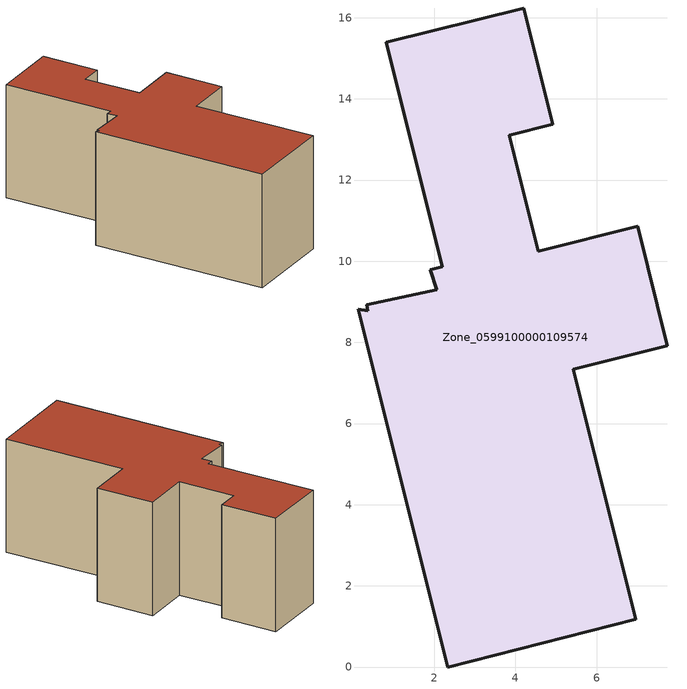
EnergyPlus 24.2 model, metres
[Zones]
Zone_0599100000109574
 floor ground (C_G): 1.9,9.79 2.2,9.86 0.81,15.39 4.2,16.24 4.92,13.38 3.85,13.11 4.56,10.24 7.01,10.86 7.74,7.92 5.42,7.34 6.97,1.17 2.33,0 0.13,8.81 0.36,8.78 0.34,8.93 2.06,9.29 z0
 wall outside (C_F): 4.2,16.24 0.81,15.39 2.2,9.86 1.9,9.79 2.06,9.29 0.34,8.93 0.36,8.78 0.13,8.81 2.33,0 6.97,1.17 5.42,7.34 7.74,7.92 7.01,10.86 4.56,10.24 3.85,13.11 4.92,13.38 4.2,16.24 z0:5.96
 roof outside (C_R): 0.81,15.39 2.2,9.86 1.9,9.79 2.06,9.29 0.34,8.93 0.36,8.78 0.13,8.81 2.33,0 6.97,1.17 5.42,7.34 7.74,7.92 7.01,10.86 4.56,10.24 3.85,13.11 4.92,13.38 4.2,16.24 z5.96
[BUILDING]
Pand.0599100000109574: North Axis=0; Terrain=City; Loads Convergence Tolerance Value=0.04; Temperature Convergence Tolerance Value=0.4; Solar Distribution=FullExterior; Maximum Number of Warmup Days=25; Minimum Number of Warmup Days=1
[Site:Location]
Rotterdam.The.Hague.AP_ZH_NLD Design_Conditions: Latitude=51.96; Longitude=4.45; Time Zone=1; Elevation=-4.5
[SITE:GROUNDTEMPERATURE:BUILDINGSURFACE]
18, 18, 18, 18, 18, 18, 18, 18, 18, 18, 18, 18
[MATERIAL] Thermal Absorptance=0.9; Solar Absorptance=0.7; Visible Absorptance=0.7
Name | Roughness | Thickness | Conductivity | Density | Specific Heat
G.TI.1965-1974 | MediumSmooth | 0.15 | 0.882353 | 540 | 1210
F.TI.1965-1974 | Rough | 0.3 | 0.697674 | 1920 | 840
R.TI.1965-1974 | MediumRough | 0.2 | 0.232558 | 1500 | 1000
[CONSTRUCTION]
C_G: G.TI.1965-1974
C_F: F.TI.1965-1974
C_R: R.TI.1965-1974
[ZONE]
Zone_0599100000109574: Type=1; Multiplier=1; Ceiling Height=Autocalculate; Volume=Autocalculate; Floor Area=autocalculate; Part of Total Floor Area=Yes
[ZONEINFILTRATION:DESIGNFLOWRATE]
Infil_Zone_0599100000109574: Zone or ZoneList or Space or SpaceList=Zone_0599100000109574; Schedule=AlwaysOn; Design Flow Rate Calculation Method=Flow/Area; Flow Rate per Floor Area=0.003; Constant Term Coefficient=1; Temperature Term Coefficient=0; Velocity Term Coefficient=0; Velocity Squared Term Coefficient=0
[HVACTEMPLATE:ZONE:IDEALLOADSAIRSYSTEM]
Zone_0599100000109574: Maximum Heating Supply Air Temperature=50; Minimum Cooling Supply Air Temperature=13; Maximum Heating Supply Air Humidity Ratio=0.0156; Minimum Cooling Supply Air Humidity Ratio=0.0077; Heating Limit=NoLimit; Cooling Limit=NoLimit; Dehumidification Control Type=ConstantSensibleHeatRatio; Cooling Sensible Heat Ratio=0.7; Dehumidification Setpoint=60; Humidification Control Type=None; Humidification Setpoint=30; Outdoor Air Method=None; Outdoor Air Flow Rate per Person=0.00944; Outdoor Air Flow Rate per Zone Floor Area=0; Outdoor Air Flow Rate per Zone=0; Demand Controlled Ventilation Type=None; Outdoor Air Economizer Type=NoEconomizer; Heat Recovery Type=None; Sensible Heat Recovery Effectiveness=0.7; Latent Heat Recovery Effectiveness=0.65
[ZONECONTROL:THERMOSTAT]
ThermostatControl_Zone_0599100000109574: Zone or ZoneList=Zone_0599100000109574; Control Type Schedule=DualSetpointControlType; Control 1=Thermostat_Zone_0599100000109574; Temperature Difference Between Cutout And Setpoint=0
[THERMOSTATSETPOINT:DUALSETPOINT]
Thermostat_Zone_0599100000109574: Heating Setpoint Temperature Schedule=HeatingSetpoint_Zone_0599100000109574; Cooling Setpoint Temperature Schedule=CoolingSetpoint_Zone_0599100000109574
[SCHEDULE:COMPACT]
HeatingSetpoint_Zone_0599100000109574: Through: 12/31, For: AllDays, Until: 24:00, 21
CoolingSetpoint_Zone_0599100000109574: Through: 12/31, For: AllDays, Until: 24:00, 24
DualSetpointControlType: Through: 12/31, For: AllDays, Until: 24:00, 4
AlwaysOn: Through: 12/31, For: AllDays, Until: 24:00, 1
